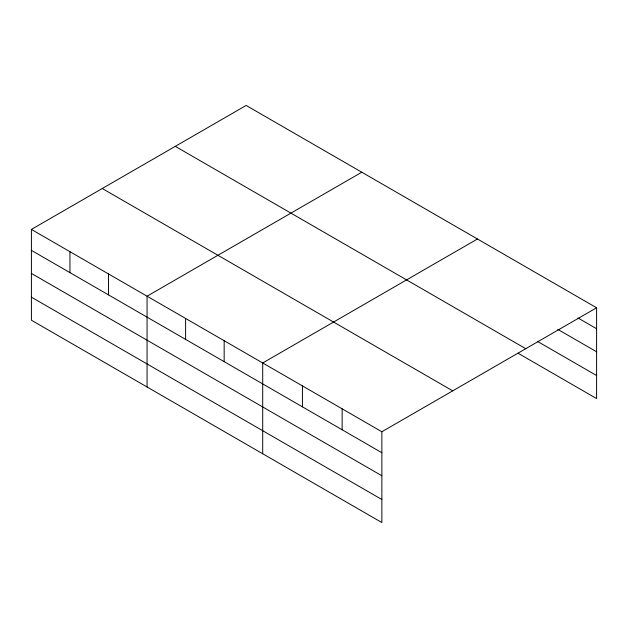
<?xml version="1.0" encoding="UTF-8"?>
<svg xmlns="http://www.w3.org/2000/svg" width="628" height="628" viewBox="0 0 628 628"><rect width="100%" height="100%" fill="white"/><g stroke="black" fill="none" stroke-linecap="round" stroke-linejoin="round"><path stroke-width="0.94" d="M381.863 475.757L381.863 431.758L31.4 229.424L31.4 320.217L381.863 522.551L381.863 475.757L31.4 273.416M518.006 353.203L596.6 398.576L596.6 307.783L246.137 105.449L31.4 229.424M361.791 172.221L147.054 296.196L147.054 386.989M477.445 238.993L262.708 362.968L262.708 453.761M381.863 431.758L596.6 307.783M578.011 317.996L596.6 328.727M557.727 329.339L596.6 351.782M537.442 341.373L596.6 375.528M175.275 146.355L525.738 348.697M102.262 188.51L452.725 390.851M31.4 250.368L381.863 452.71M31.4 297.162L381.863 499.503M342.142 408.828L342.142 429.772M302.429 385.898L302.429 406.842M224.157 340.706L224.157 361.657M185.605 318.451L185.605 339.395M108.503 273.934L108.503 294.885M69.951 251.679L69.951 272.623"/></g></svg>
